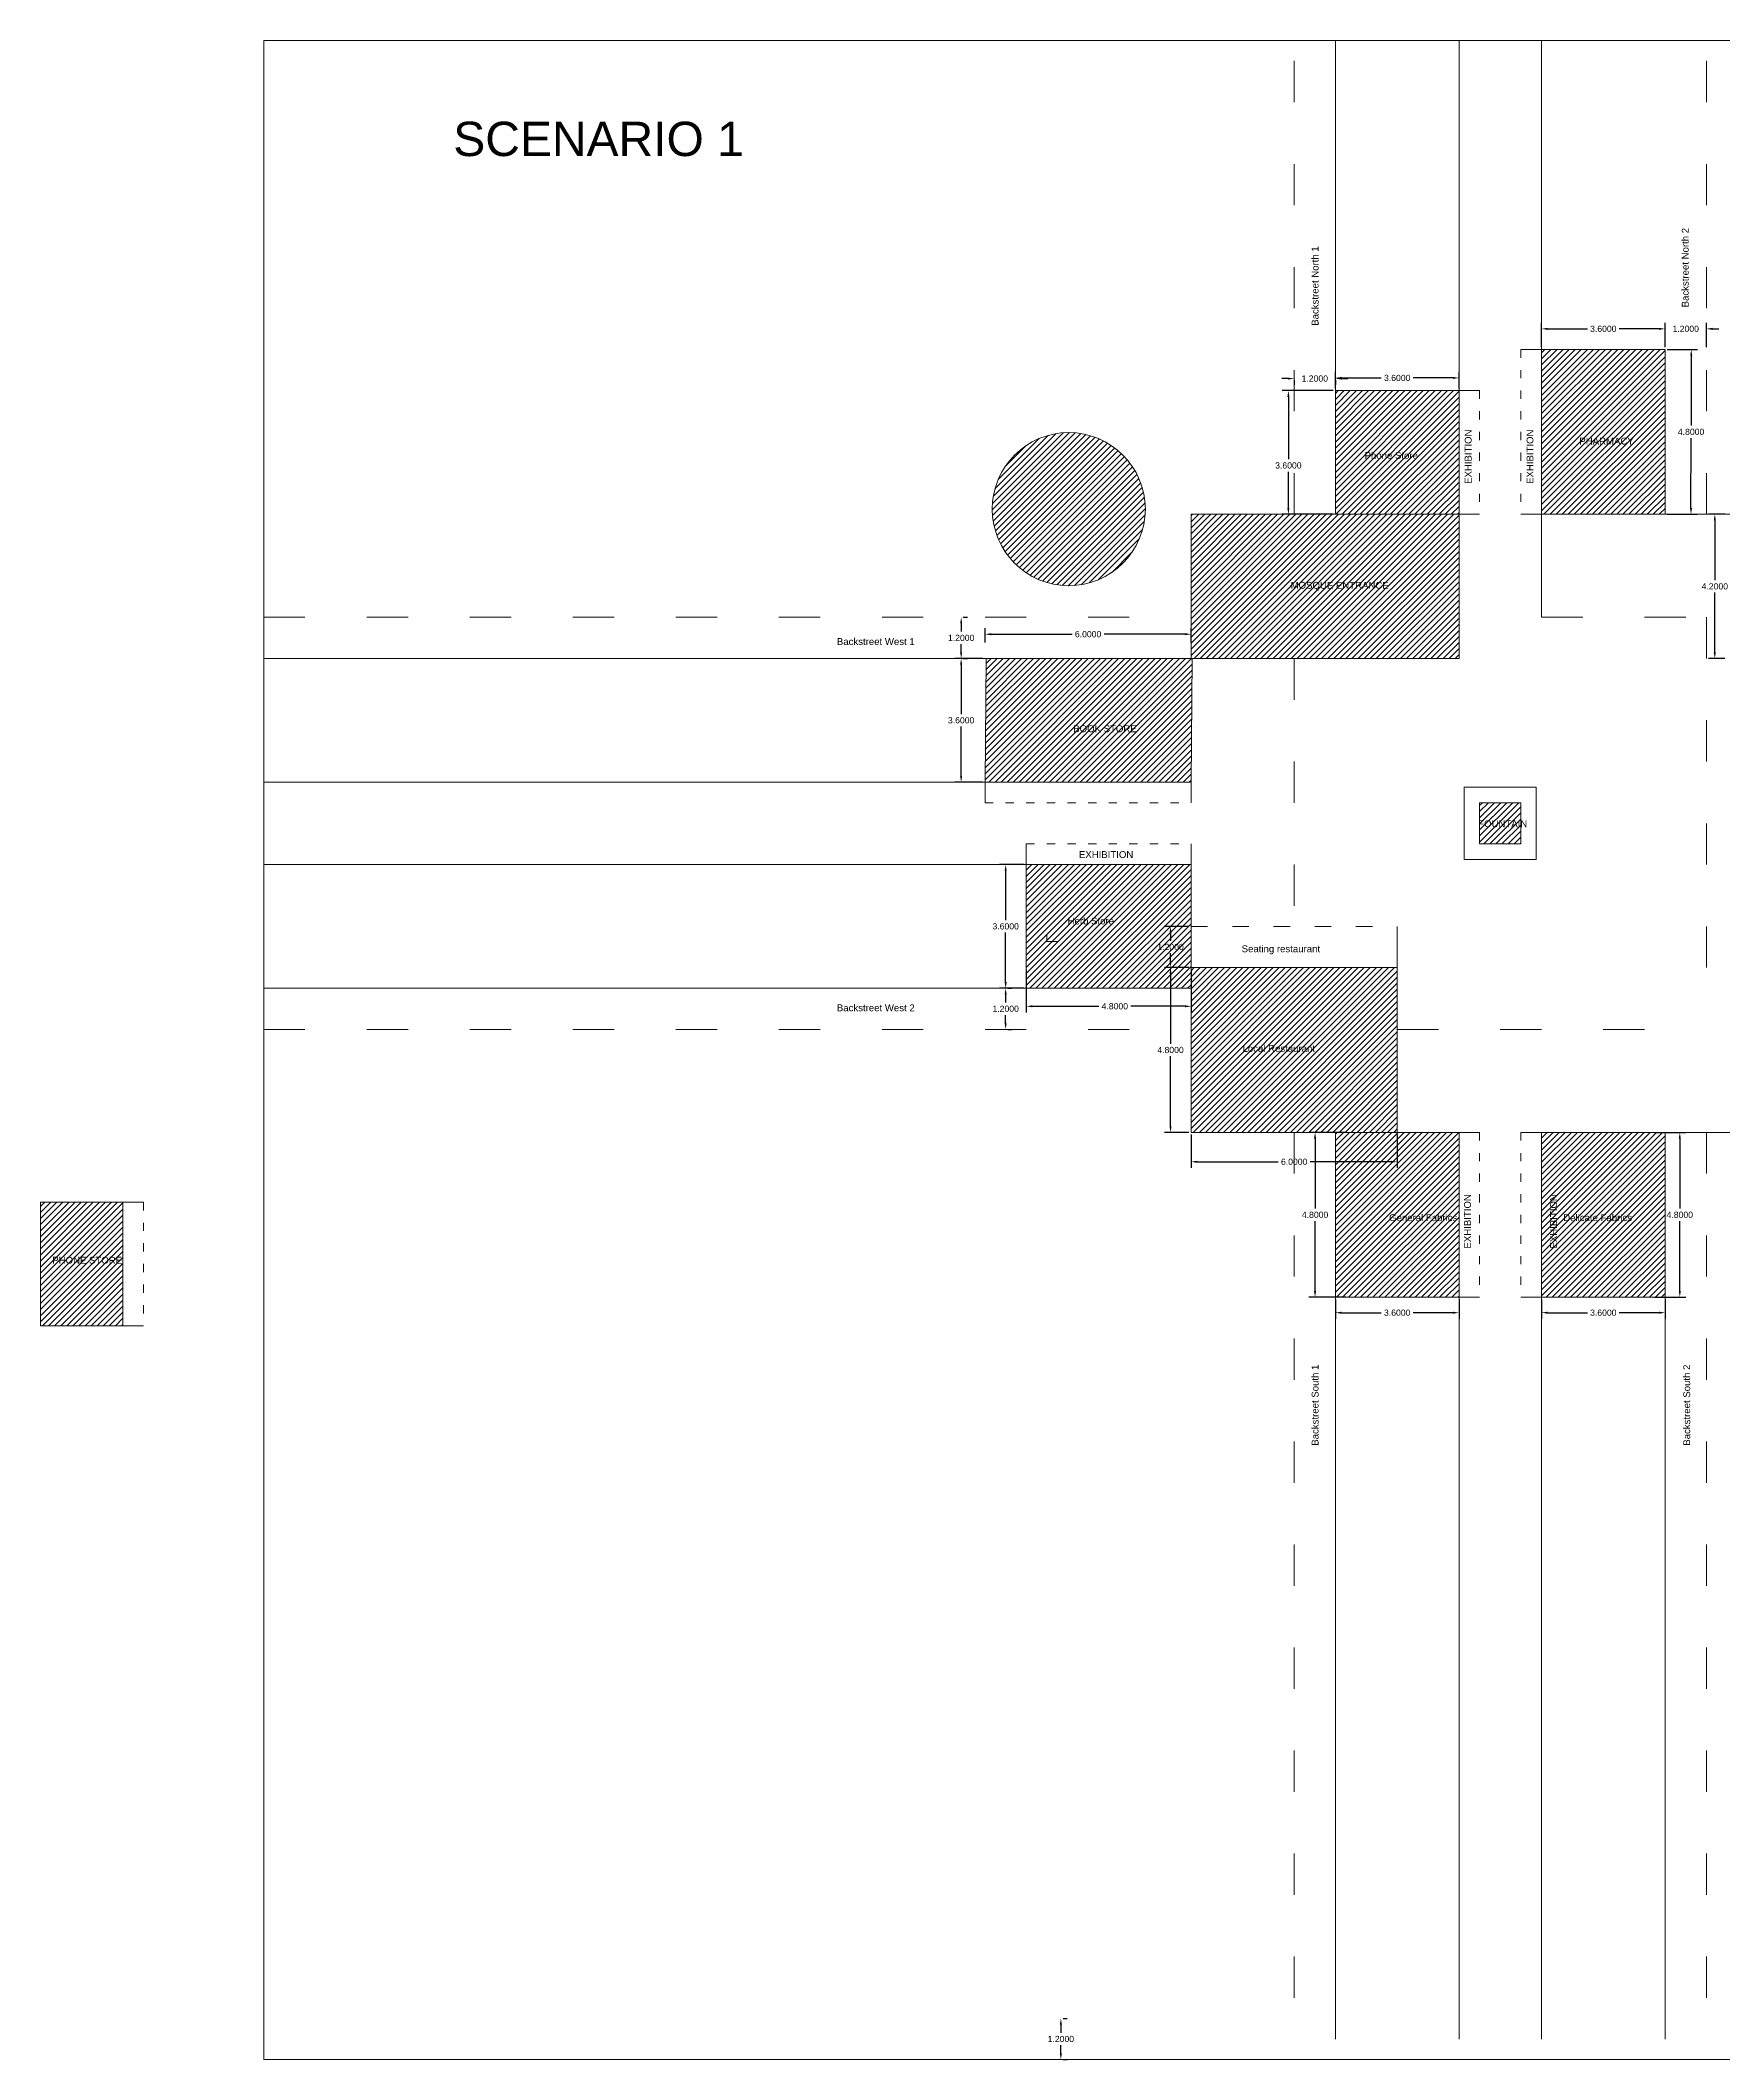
# Model space of a CAD drawing. Header units: inches. Extents: x 164 to 379, y 38 to 328.
# Drawn here: x 164.2 to 213.2, y 62.1 to 120.9 of the extents above; entities that cross this region are included whole.
import ezdxf

# ---------------------------------------------------------------- set-up
doc = ezdxf.new("R2010")
doc.units = ezdxf.units.IN
doc.header["$MEASUREMENT"] = 0
doc.linetypes.add('ACAD_ISO03W100', pattern=[30, 12, -18])
for name, color, linetype, lineweight in [('BoundaryBackstreet', 7, 'ACAD_ISO03W100', 13), ('Fountain', 170, 'Continuous', 13), ('RedCross', 30, 'Continuous', 13), ('Restaurant&Shop', 104, 'Continuous', 13), ('Store', 131, 'Continuous', 13), ('TEXT', 7, 'Continuous', 13), ('Walkway Junction', 7, 'Continuous', 13)]:
    doc.layers.add(name, color=color, linetype=linetype, lineweight=lineweight)
doc.styles.get("Standard").update_dxf_attribs({"font": 'arial.ttf'})
doc.dimstyles.get("Standard").update_dxf_attribs({"dimtxt": 0.18, "dimasz": 0.18, "dimexe": 0.18, "dimexo": 0.0625, "dimgap": 0.09, "dimtad": 0, "dimtih": 1, "dimtoh": 1, "dimdec": 4, "dimzin": 0, "dimdsep": 46, "dimtxsty": 'Standard', "dimcen": 0.09, "dimadec": 0, "dimazin": 0, "dimtfac": 1, "dimtdec": 4, "dimtofl": 0, "dimtmove": 0, "dimatfit": 3, "dimfxl": 0, "dimtolj": 1, "dimtzin": 0, "dimarcsym": 0})

# ---------------------------------------------------------------- blocks, each defined once
blk = doc.blocks.new('A$C40AA3693')
at = {"layer": 'RedCross'}
h = blk.add_hatch(dxfattribs=at)
h.set_pattern_fill('ANSI31', color=256)
h.set_pattern_definition([(45, (-197.71975, -102.92209), (-0.08838835, 0.08838835), [])])
h.paths.add_polyline_path([(0, 4.2), (7.8, 4.2), (7.8, 0), (0, 0)])
blk.add_lwpolyline([(0, 4.2), (7.8, 4.2), (7.8, 0), (0, 0)], close=True, dxfattribs=at)
at = {"layer": 'TEXT', "insert": (2.897, 2.231), "char_height": 0.2, "attachment_point": 1}
blk.add_mtext_dynamic_manual_height_columns('MOSQUE ENTRANCE', width=3.58638, gutter_width=1, heights=[0], dxfattribs=at)
blk = doc.blocks.new('*D8')
at = {"layer": 'Defpoints', "color": 0, "transparency": 16777216}
for p in [(197.72, 93.922), (197.12, 89.122), (197.72, 89.122)]:
    blk.add_point(p, dxfattribs=at)
at = {"layer": 'Restaurant&Shop', "color": 0, "lineweight": -2, "transparency": 16777216}
for p, q in [((197.657, 93.922), (196.94, 93.922)), ((197.12, 93.742), (197.12, 91.704)), ((197.12, 89.302), (197.12, 91.34)), ((197.657, 89.122), (196.94, 89.122))]:
    blk.add_line(p, q, dxfattribs=at)
at = {"layer": 'Restaurant&Shop', "color": 0, "transparency": 16777216}
for points in [[(197.09, 93.742), (197.15, 93.742), (197.12, 93.922)], [(197.09, 89.302), (197.15, 89.302), (197.12, 89.122)]]:
    blk.add_solid(points, dxfattribs=at)
at = {"layer": 'Restaurant&Shop', "color": 0, "transparency": 16777216, "insert": (197.12, 91.522), "char_height": 0.18, "attachment_point": 5}
blk.add_mtext('\\A1;4.8000', dxfattribs=at)
blk = doc.blocks.new('*D9')
at = {"layer": 'Defpoints', "color": 0, "transparency": 16777216}
for p in [(197.72, 89.122), (203.72, 89.122), (203.72, 88.267)]:
    blk.add_point(p, dxfattribs=at)
at = {"layer": 'Restaurant&Shop', "color": 0, "lineweight": -2, "transparency": 16777216}
for p, q in [((197.72, 89.06), (197.72, 88.087)), ((203.72, 89.06), (203.72, 88.087)), ((197.9, 88.267), (200.256, 88.267)), ((203.54, 88.267), (201.184, 88.267))]:
    blk.add_line(p, q, dxfattribs=at)
at = {"layer": 'Restaurant&Shop', "color": 0, "transparency": 16777216}
for points in [[(197.9, 88.297), (197.9, 88.237), (197.72, 88.267)], [(203.54, 88.297), (203.54, 88.237), (203.72, 88.267)]]:
    blk.add_solid(points, dxfattribs=at)
at = {"layer": 'Restaurant&Shop', "color": 0, "transparency": 16777216, "insert": (200.72, 88.267), "char_height": 0.18, "attachment_point": 5}
blk.add_mtext('\\A1;6.0000', dxfattribs=at)
blk = doc.blocks.new('*D10')
at = {"layer": 'Defpoints', "color": 0, "transparency": 16777216}
for p in [(197.72, 95.122), (197.12, 93.922), (197.72, 93.922)]:
    blk.add_point(p, dxfattribs=at)
at = {"layer": 'Restaurant&Shop', "color": 0, "lineweight": -2, "transparency": 16777216}
for p, q in [((197.657, 95.122), (196.94, 95.122)), ((197.12, 94.942), (197.12, 94.704)), ((197.12, 94.102), (197.12, 94.34)), ((197.657, 93.922), (196.94, 93.922))]:
    blk.add_line(p, q, dxfattribs=at)
at = {"layer": 'Restaurant&Shop', "color": 0, "transparency": 16777216}
for points in [[(197.09, 94.942), (197.15, 94.942), (197.12, 95.122)], [(197.09, 94.102), (197.15, 94.102), (197.12, 93.922)]]:
    blk.add_solid(points, dxfattribs=at)
at = {"layer": 'Restaurant&Shop', "color": 0, "transparency": 16777216, "insert": (197.12, 94.522), "char_height": 0.18, "attachment_point": 5}
blk.add_mtext('\\A1;1.2000', dxfattribs=at)
blk = doc.blocks.new('A$C5EA1074B')
at = {"layer": 'Restaurant&Shop'}
h = blk.add_hatch(dxfattribs=at)
h.set_pattern_fill('ANSI31', color=256)
h.set_pattern_definition([(45, (-197.71975, -89.12209), (-0.08838835, 0.08838835), [])])
h.paths.add_polyline_path([(0, 4.8), (6, 4.8), (6, 0), (0, 0)])
at = {"layer": 'Restaurant&Shop', "linetype": 'ACAD_ISO03W100', "ltscale": 0.04}
blk.add_line((0, 6), (6, 6), dxfattribs=at)
at = {"layer": 'Restaurant&Shop'}
for p, q in [((0, 4.8), (0, 6)), ((6, 6), (6, 4.8))]:
    blk.add_line(p, q, dxfattribs=at)
blk.add_lwpolyline([(0, 4.8), (6, 4.8), (6, 0), (0, 0)], close=True, dxfattribs=at)
blk = doc.blocks.new('*D12')
at = {"layer": 'Defpoints', "color": 0, "transparency": 16777216}
for p in [(213.32, 107.122), (212.966, 102.922), (213.32, 102.922)]:
    blk.add_point(p, dxfattribs=at)
at = {"layer": 'Restaurant&Shop', "color": 0, "lineweight": -2, "transparency": 16777216}
for p, q in [((213.257, 107.122), (212.786, 107.122)), ((212.966, 106.942), (212.966, 105.204)), ((212.966, 103.102), (212.966, 104.84)), ((213.257, 102.922), (212.786, 102.922))]:
    blk.add_line(p, q, dxfattribs=at)
at = {"layer": 'Restaurant&Shop', "color": 0, "transparency": 16777216}
for points in [[(212.936, 106.942), (212.996, 106.942), (212.966, 107.122)], [(212.936, 103.102), (212.996, 103.102), (212.966, 102.922)]]:
    blk.add_solid(points, dxfattribs=at)
at = {"layer": 'Restaurant&Shop', "color": 0, "transparency": 16777216, "insert": (212.966, 105.022), "char_height": 0.18, "attachment_point": 5}
blk.add_mtext('\\A1;4.2000', dxfattribs=at)
blk = doc.blocks.new('A$C29A25D2F')
at = {"layer": 'Store'}
h = blk.add_hatch(dxfattribs=at)
h.set_pattern_fill('ANSI31', color=256)
h.set_pattern_definition([(45, (-202.51975, -107.12209), (-0.08838835, 0.08838835), [])])
h.paths.add_polyline_path([(-1.2, 3.6), (2.4, 3.6), (2.4, 0), (-1.2, 0)])
for p, q in [((2.4, 3.6), (3, 3.6)), ((3, 0), (2.4, 0))]:
    blk.add_line(p, q, dxfattribs=at)
at = {"layer": 'Store', "linetype": 'ACAD_ISO03W100', "ltscale": 0.02}
blk.add_line((3, 3.6), (3, 0), dxfattribs=at)
at = {"layer": 'Store'}
blk.add_lwpolyline([(-1.2, 3.6), (2.4, 3.6), (2.4, 0), (-1.2, 0)], close=True, dxfattribs=at)
blk = doc.blocks.new('*D19')
at = {"layer": 'Defpoints', "color": 0, "transparency": 16777216}
for p in [(201.92, 110.722), (205.52, 111.092), (205.52, 110.722)]:
    blk.add_point(p, dxfattribs=at)
at = {"layer": 'Store', "color": 0, "lineweight": -2, "transparency": 16777216}
for p, q in [((201.92, 110.785), (201.92, 111.272)), ((205.52, 110.785), (205.52, 111.272)), ((202.1, 111.092), (203.256, 111.092)), ((205.34, 111.092), (204.183, 111.092))]:
    blk.add_line(p, q, dxfattribs=at)
at = {"layer": 'Store', "color": 0, "transparency": 16777216}
for points in [[(202.1, 111.122), (202.1, 111.062), (201.92, 111.092)], [(205.34, 111.122), (205.34, 111.062), (205.52, 111.092)]]:
    blk.add_solid(points, dxfattribs=at)
at = {"layer": 'Store', "color": 0, "transparency": 16777216, "insert": (203.72, 111.092), "char_height": 0.18, "attachment_point": 5}
blk.add_mtext('\\A1;3.6000', dxfattribs=at)
blk = doc.blocks.new('*D20')
at = {"layer": 'Defpoints', "color": 0, "transparency": 16777216}
for p in [(201.92, 110.722), (200.551, 107.122), (201.92, 107.122)]:
    blk.add_point(p, dxfattribs=at)
at = {"layer": 'Store', "color": 0, "lineweight": -2, "transparency": 16777216}
for p, q in [((201.857, 110.722), (200.371, 110.722)), ((200.551, 110.542), (200.551, 108.726)), ((200.551, 107.302), (200.551, 108.362)), ((201.857, 107.122), (200.371, 107.122))]:
    blk.add_line(p, q, dxfattribs=at)
at = {"layer": 'Store', "color": 0, "transparency": 16777216}
for points in [[(200.521, 110.542), (200.581, 110.542), (200.551, 110.722)], [(200.521, 107.302), (200.581, 107.302), (200.551, 107.122)]]:
    blk.add_solid(points, dxfattribs=at)
at = {"layer": 'Store', "color": 0, "transparency": 16777216, "insert": (200.551, 108.544), "char_height": 0.18, "attachment_point": 5}
blk.add_mtext('\\A1;3.6000', dxfattribs=at)
blk = doc.blocks.new('*D21')
at = {"layer": 'Defpoints', "color": 0, "transparency": 16777216}
for p in [(211.52, 112.522), (207.92, 111.922), (211.52, 111.922)]:
    blk.add_point(p, dxfattribs=at)
at = {"layer": 'Store', "color": 0, "lineweight": -2, "transparency": 16777216}
for p, q in [((207.92, 111.985), (207.92, 112.702)), ((208.1, 112.522), (209.256, 112.522)), ((211.34, 112.522), (210.183, 112.522)), ((211.52, 111.985), (211.52, 112.702))]:
    blk.add_line(p, q, dxfattribs=at)
at = {"layer": 'Store', "color": 0, "transparency": 16777216}
for points in [[(208.1, 112.552), (208.1, 112.492), (207.92, 112.522)], [(211.34, 112.552), (211.34, 112.492), (211.52, 112.522)]]:
    blk.add_solid(points, dxfattribs=at)
at = {"layer": 'Store', "color": 0, "transparency": 16777216, "insert": (209.72, 112.522), "char_height": 0.18, "attachment_point": 5}
blk.add_mtext('\\A1;3.6000', dxfattribs=at)
blk = doc.blocks.new('*D22')
at = {"layer": 'Defpoints', "color": 0, "transparency": 16777216}
for p in [(211.52, 111.922), (211.512, 107.122), (212.273, 107.121)]:
    blk.add_point(p, dxfattribs=at)
at = {"layer": 'Store', "color": 0, "lineweight": -2, "transparency": 16777216}
for p, q in [((211.582, 111.922), (212.46, 111.921)), ((212.28, 111.741), (212.277, 109.704)), ((212.273, 107.301), (212.276, 109.34)), ((211.575, 107.122), (212.453, 107.121))]:
    blk.add_line(p, q, dxfattribs=at)
at = {"layer": 'Store', "color": 0, "transparency": 16777216}
for points in [[(212.25, 111.741), (212.31, 111.741), (212.28, 111.921)], [(212.243, 107.301), (212.303, 107.301), (212.273, 107.121)]]:
    blk.add_solid(points, dxfattribs=at)
at = {"layer": 'Store', "color": 0, "transparency": 16777216, "insert": (212.276, 109.522), "char_height": 0.18, "attachment_point": 5}
blk.add_mtext('\\A1;4.8000', dxfattribs=at)
blk = doc.blocks.new('*D23')
at = {"layer": 'Defpoints', "color": 0, "transparency": 16777216}
for p in [(212.72, 112.522), (211.52, 111.922), (212.72, 111.922)]:
    blk.add_point(p, dxfattribs=at)
at = {"layer": 'Store', "color": 0, "lineweight": -2, "transparency": 16777216}
for p, q in [((211.34, 112.522), (211.16, 112.522)), ((211.52, 111.985), (211.52, 112.702)), ((212.72, 111.985), (212.72, 112.702)), ((212.9, 112.522), (213.08, 112.522))]:
    blk.add_line(p, q, dxfattribs=at)
at = {"layer": 'Store', "color": 0, "transparency": 16777216}
for points in [[(211.34, 112.552), (211.34, 112.492), (211.52, 112.522)], [(212.9, 112.552), (212.9, 112.492), (212.72, 112.522)]]:
    blk.add_solid(points, dxfattribs=at)
at = {"layer": 'Store', "color": 0, "transparency": 16777216, "insert": (212.12, 112.522), "char_height": 0.18, "attachment_point": 5}
blk.add_mtext('\\A1;1.2000', dxfattribs=at)
blk = doc.blocks.new('*D24')
at = {"layer": 'Defpoints', "color": 0, "transparency": 16777216}
for p in [(191.72, 102.922), (191.024, 99.322), (191.72, 99.322)]:
    blk.add_point(p, dxfattribs=at)
at = {"layer": 'Store', "color": 0, "lineweight": -2, "transparency": 16777216}
for p, q in [((191.657, 102.922), (190.844, 102.922)), ((191.024, 102.742), (191.024, 101.304)), ((191.024, 99.502), (191.024, 100.94)), ((191.657, 99.322), (190.844, 99.322))]:
    blk.add_line(p, q, dxfattribs=at)
at = {"layer": 'Store', "color": 0, "transparency": 16777216}
for points in [[(190.994, 102.742), (191.054, 102.742), (191.024, 102.922)], [(190.994, 99.502), (191.054, 99.502), (191.024, 99.322)]]:
    blk.add_solid(points, dxfattribs=at)
at = {"layer": 'Store', "color": 0, "transparency": 16777216, "insert": (191.024, 101.122), "char_height": 0.18, "attachment_point": 5}
blk.add_mtext('\\A1;3.6000', dxfattribs=at)
blk = doc.blocks.new('*D25')
at = {"layer": 'Defpoints', "color": 0, "transparency": 16777216}
for p in [(197.72, 103.63), (191.72, 103.322), (197.72, 103.322)]:
    blk.add_point(p, dxfattribs=at)
at = {"layer": 'Store', "color": 0, "lineweight": -2, "transparency": 16777216}
for p, q in [((191.72, 103.385), (191.72, 103.81)), ((191.9, 103.63), (194.256, 103.63)), ((197.54, 103.63), (195.184, 103.63)), ((197.72, 103.385), (197.72, 103.81))]:
    blk.add_line(p, q, dxfattribs=at)
at = {"layer": 'Store', "color": 0, "transparency": 16777216}
for points in [[(191.9, 103.66), (191.9, 103.6), (191.72, 103.63)], [(197.54, 103.66), (197.54, 103.6), (197.72, 103.63)]]:
    blk.add_solid(points, dxfattribs=at)
at = {"layer": 'Store', "color": 0, "transparency": 16777216, "insert": (194.72, 103.63), "char_height": 0.18, "attachment_point": 5}
blk.add_mtext('\\A1;6.0000', dxfattribs=at)
blk = doc.blocks.new('A$C54F82CA7')
at = {"layer": 'Store'}
h = blk.add_hatch(dxfattribs=at)
h.set_pattern_fill('ANSI31', color=256)
h.set_pattern_definition([(45, (-191.71975, -99.32209), (-0.08838835, 0.08838835), [])])
h.paths.add_polyline_path([(0.029, 4.2), (6.029, 4.2), (6, 0.6), (0, 0.6)])
for p, q in [((0, 0.6), (0, 0)), ((6, 0.6), (6, 0))]:
    blk.add_line(p, q, dxfattribs=at)
at = {"layer": 'Store', "linetype": 'ACAD_ISO03W100', "ltscale": 0.02}
blk.add_line((0, 0), (6, 0), dxfattribs=at)
at = {"layer": 'Store'}
blk.add_lwpolyline([(0.029, 4.2), (6.029, 4.2), (6, 0.6), (0, 0.6)], close=True, dxfattribs=at)
at = {"layer": 'TEXT', "insert": (2.568, 2.255), "char_height": 0.2, "attachment_point": 1}
blk.add_mtext_dynamic_manual_height_columns('BOOK STORE', width=3.58638, gutter_width=1, heights=[0], dxfattribs=at)
blk = doc.blocks.new('A$C4CCC1A8E')
at = {"layer": 'Store'}
h = blk.add_hatch(dxfattribs=at)
h.set_pattern_fill('ANSI31', color=256)
h.set_pattern_definition([(45, (-192.91975, -93.92209), (-0.08838835, 0.08838835), [])])
h.paths.add_polyline_path([(4.8, 2.4), (0, 2.4), (0, -1.2), (4.8, -1.2)])
at = {"layer": 'Store', "linetype": 'ACAD_ISO03W100', "ltscale": 0.02}
blk.add_line((0, 3), (4.8, 3), dxfattribs=at)
at = {"layer": 'Store'}
for p, q in [((0, 3), (0, 2.4)), ((4.8, 3), (4.8, 2.4))]:
    blk.add_line(p, q, dxfattribs=at)
blk.add_lwpolyline([(4.8, 2.4), (0, 2.4), (0, -1.2), (4.8, -1.2)], close=True, dxfattribs=at)
at = {"layer": 'TEXT', "insert": (1.533, 2.791), "char_height": 0.2, "attachment_point": 1}
blk.add_mtext_dynamic_manual_height_columns('EXHIBITION', width=3.58638, gutter_width=1, heights=[0], dxfattribs=at)
blk = doc.blocks.new('*D28')
at = {"layer": 'Defpoints', "color": 0, "transparency": 16777216}
for p in [(192.92, 96.922), (192.32, 93.322), (192.92, 93.322)]:
    blk.add_point(p, dxfattribs=at)
at = {"layer": 'Store', "color": 0, "lineweight": -2, "transparency": 16777216}
for p, q in [((192.857, 96.922), (192.14, 96.922)), ((192.32, 96.742), (192.32, 95.304)), ((192.32, 93.502), (192.32, 94.94)), ((192.857, 93.322), (192.14, 93.322))]:
    blk.add_line(p, q, dxfattribs=at)
at = {"layer": 'Store', "color": 0, "transparency": 16777216}
for points in [[(192.29, 96.742), (192.35, 96.742), (192.32, 96.922)], [(192.29, 93.502), (192.35, 93.502), (192.32, 93.322)]]:
    blk.add_solid(points, dxfattribs=at)
at = {"layer": 'Store', "color": 0, "transparency": 16777216, "insert": (192.32, 95.122), "char_height": 0.18, "attachment_point": 5}
blk.add_mtext('\\A1;3.6000', dxfattribs=at)
blk = doc.blocks.new('*D29')
at = {"layer": 'Defpoints', "color": 0, "transparency": 16777216}
for p in [(192.92, 93.922), (197.72, 93.922), (197.72, 92.795)]:
    blk.add_point(p, dxfattribs=at)
at = {"layer": 'Store', "color": 0, "lineweight": -2, "transparency": 16777216}
for p, q in [((192.92, 93.86), (192.92, 92.615)), ((197.72, 93.86), (197.72, 92.615)), ((193.1, 92.795), (195.031, 92.795)), ((197.54, 92.795), (195.965, 92.795))]:
    blk.add_line(p, q, dxfattribs=at)
at = {"layer": 'Store', "color": 0, "transparency": 16777216}
for points in [[(193.1, 92.825), (193.1, 92.765), (192.92, 92.795)], [(197.54, 92.825), (197.54, 92.765), (197.72, 92.795)]]:
    blk.add_solid(points, dxfattribs=at)
at = {"layer": 'Store', "color": 0, "transparency": 16777216, "insert": (195.498, 92.795), "char_height": 0.18, "attachment_point": 5}
blk.add_mtext('\\A1;4.8000', dxfattribs=at)
blk = doc.blocks.new('*D30')
at = {"layer": 'Defpoints', "color": 0, "transparency": 16777216}
for p in [(201.92, 84.322), (205.52, 84.322), (205.52, 83.872)]:
    blk.add_point(p, dxfattribs=at)
at = {"layer": 'Store', "color": 0, "lineweight": -2, "transparency": 16777216}
for p, q in [((201.92, 84.26), (201.92, 83.692)), ((205.52, 84.26), (205.52, 83.692)), ((202.1, 83.872), (203.256, 83.872)), ((205.34, 83.872), (204.183, 83.872))]:
    blk.add_line(p, q, dxfattribs=at)
at = {"layer": 'Store', "color": 0, "transparency": 16777216}
for points in [[(202.1, 83.902), (202.1, 83.842), (201.92, 83.872)], [(205.34, 83.902), (205.34, 83.842), (205.52, 83.872)]]:
    blk.add_solid(points, dxfattribs=at)
at = {"layer": 'Store', "color": 0, "transparency": 16777216, "insert": (203.72, 83.872), "char_height": 0.18, "attachment_point": 5}
blk.add_mtext('\\A1;3.6000', dxfattribs=at)
blk = doc.blocks.new('*D31')
at = {"layer": 'Defpoints', "color": 0, "transparency": 16777216}
for p in [(201.328, 89.122), (202.287, 89.122), (202.287, 84.322)]:
    blk.add_point(p, dxfattribs=at)
at = {"layer": 'Store', "color": 0, "lineweight": -2, "transparency": 16777216}
for p, q in [((202.224, 89.122), (201.148, 89.122)), ((201.328, 88.942), (201.328, 86.904)), ((201.328, 84.502), (201.328, 86.54)), ((202.224, 84.322), (201.148, 84.322))]:
    blk.add_line(p, q, dxfattribs=at)
at = {"layer": 'Store', "color": 0, "transparency": 16777216}
for points in [[(201.298, 88.942), (201.358, 88.942), (201.328, 89.122)], [(201.298, 84.502), (201.358, 84.502), (201.328, 84.322)]]:
    blk.add_solid(points, dxfattribs=at)
at = {"layer": 'Store', "color": 0, "transparency": 16777216, "insert": (201.328, 86.722), "char_height": 0.18, "attachment_point": 5}
blk.add_mtext('\\A1;4.8000', dxfattribs=at)
blk = doc.blocks.new('*D34')
at = {"layer": 'Defpoints', "color": 0, "transparency": 16777216}
for p in [(207.92, 84.322), (211.52, 84.322), (207.92, 83.872)]:
    blk.add_point(p, dxfattribs=at)
at = {"layer": 'Store', "color": 0, "lineweight": -2, "transparency": 16777216}
for p, q in [((207.92, 84.26), (207.92, 83.692)), ((211.52, 84.26), (211.52, 83.692)), ((208.1, 83.872), (209.256, 83.872)), ((211.34, 83.872), (210.183, 83.872))]:
    blk.add_line(p, q, dxfattribs=at)
at = {"layer": 'Store', "color": 0, "transparency": 16777216}
for points in [[(208.1, 83.902), (208.1, 83.842), (207.92, 83.872)], [(211.34, 83.902), (211.34, 83.842), (211.52, 83.872)]]:
    blk.add_solid(points, dxfattribs=at)
at = {"layer": 'Store', "color": 0, "transparency": 16777216, "insert": (209.72, 83.872), "char_height": 0.18, "attachment_point": 5}
blk.add_mtext('\\A1;3.6000', dxfattribs=at)
blk = doc.blocks.new('*D33')
at = {"layer": 'Defpoints', "color": 0, "transparency": 16777216}
for p in [(211.153, 89.122), (211.947, 89.122), (211.153, 84.322)]:
    blk.add_point(p, dxfattribs=at)
at = {"layer": 'Store', "color": 0, "lineweight": -2, "transparency": 16777216}
for p, q in [((211.215, 89.122), (212.127, 89.122)), ((211.947, 88.942), (211.947, 86.904)), ((211.947, 84.502), (211.947, 86.54)), ((211.215, 84.322), (212.127, 84.322))]:
    blk.add_line(p, q, dxfattribs=at)
at = {"layer": 'Store', "color": 0, "transparency": 16777216}
for points in [[(211.917, 88.942), (211.977, 88.942), (211.947, 89.122)], [(211.917, 84.502), (211.977, 84.502), (211.947, 84.322)]]:
    blk.add_solid(points, dxfattribs=at)
at = {"layer": 'Store', "color": 0, "transparency": 16777216, "insert": (211.947, 86.722), "char_height": 0.18, "attachment_point": 5}
blk.add_mtext('\\A1;4.8000', dxfattribs=at)
blk = doc.blocks.new('*D52')
at = {"layer": 'Defpoints', "color": 0, "transparency": 16777216}
for p in [(191.024, 104.122), (191.024, 104.122), (191.024, 102.922)]:
    blk.add_point(p, dxfattribs=at)
at = {"layer": 'Store', "color": 0, "lineweight": -2, "transparency": 16777216}
for p, q in [((191.086, 104.122), (191.204, 104.122)), ((191.024, 103.942), (191.024, 103.704)), ((191.024, 103.102), (191.024, 103.34)), ((191.086, 102.922), (191.204, 102.922))]:
    blk.add_line(p, q, dxfattribs=at)
at = {"layer": 'Store', "color": 0, "transparency": 16777216}
for points in [[(190.994, 103.942), (191.054, 103.942), (191.024, 104.122)], [(190.994, 103.102), (191.054, 103.102), (191.024, 102.922)]]:
    blk.add_solid(points, dxfattribs=at)
at = {"layer": 'Store', "color": 0, "transparency": 16777216, "insert": (191.024, 103.522), "char_height": 0.18, "attachment_point": 5}
blk.add_mtext('\\A1;1.2000', dxfattribs=at)
blk = doc.blocks.new('*D53')
at = {"layer": 'Defpoints', "color": 0, "transparency": 16777216}
for p in [(193.927, 63.322), (193.927, 63.322), (193.927, 62.122)]:
    blk.add_point(p, dxfattribs=at)
at = {"layer": 'Store', "color": 0, "lineweight": -2, "transparency": 16777216}
for p, q in [((193.927, 63.142), (193.927, 62.904)), ((193.99, 63.322), (194.107, 63.322)), ((193.927, 62.302), (193.927, 62.54)), ((193.99, 62.122), (194.107, 62.122))]:
    blk.add_line(p, q, dxfattribs=at)
at = {"layer": 'Store', "color": 0, "transparency": 16777216}
for points in [[(193.897, 63.142), (193.957, 63.142), (193.927, 63.322)], [(193.897, 62.302), (193.957, 62.302), (193.927, 62.122)]]:
    blk.add_solid(points, dxfattribs=at)
at = {"layer": 'Store', "color": 0, "transparency": 16777216, "insert": (193.927, 62.722), "char_height": 0.18, "attachment_point": 5}
blk.add_mtext('\\A1;1.2000', dxfattribs=at)
blk = doc.blocks.new('*D54')
at = {"layer": 'Defpoints', "color": 0, "transparency": 16777216}
for p in [(192.32, 93.322), (192.32, 93.322), (192.32, 92.122)]:
    blk.add_point(p, dxfattribs=at)
at = {"layer": 'Store', "color": 0, "lineweight": -2, "transparency": 16777216}
for p, q in [((192.32, 93.142), (192.32, 92.904)), ((192.382, 93.322), (192.5, 93.322)), ((192.32, 92.302), (192.32, 92.54)), ((192.382, 92.122), (192.5, 92.122))]:
    blk.add_line(p, q, dxfattribs=at)
at = {"layer": 'Store', "color": 0, "transparency": 16777216}
for points in [[(192.29, 93.142), (192.35, 93.142), (192.32, 93.322)], [(192.29, 92.302), (192.35, 92.302), (192.32, 92.122)]]:
    blk.add_solid(points, dxfattribs=at)
at = {"layer": 'Store', "color": 0, "transparency": 16777216, "insert": (192.32, 92.722), "char_height": 0.18, "attachment_point": 5}
blk.add_mtext('\\A1;1.2000', dxfattribs=at)
blk = doc.blocks.new('*D55')
at = {"layer": 'Defpoints', "color": 0, "transparency": 16777216}
for p in [(200.72, 111.092), (200.72, 111.074), (201.92, 111.092)]:
    blk.add_point(p, dxfattribs=at)
at = {"layer": 'TEXT', "color": 0, "lineweight": -2, "transparency": 16777216}
for p, q in [((200.54, 111.074), (200.36, 111.074)), ((200.72, 111.029), (200.72, 110.894)), ((201.92, 111.029), (201.92, 110.894)), ((202.1, 111.074), (202.28, 111.074))]:
    blk.add_line(p, q, dxfattribs=at)
at = {"layer": 'TEXT', "color": 0, "transparency": 16777216}
for points in [[(200.54, 111.104), (200.54, 111.044), (200.72, 111.074)], [(202.1, 111.104), (202.1, 111.044), (201.92, 111.074)]]:
    blk.add_solid(points, dxfattribs=at)
at = {"layer": 'TEXT', "color": 0, "transparency": 16777216, "insert": (201.32, 111.074), "char_height": 0.18, "attachment_point": 5}
blk.add_mtext('\\A1;1.2000', dxfattribs=at)

msp = doc.modelspace()

# ---------------------------------------------------------------- hatches: boundary and pattern name
at = {"layer": 'Fountain', "true_color": 0xf4ee51}
h = msp.add_hatch(dxfattribs=at)
h.set_pattern_fill('ANSI31', color=41)
edge = h.paths.add_edge_path()
edge.add_arc((194.15769, 107.27196), 2.22894, 0, 360)
at = {"layer": 'Fountain'}
h = msp.add_hatch(dxfattribs=at)
h.set_pattern_fill('ANSI31', color=256)
h.set_pattern_definition([(45, (-1.2, -1.2), (-0.08838835, 0.08838835), [])])
h.paths.add_polyline_path([(206.11975, 97.52209), (207.31975, 97.52209), (207.31975, 98.72209), (206.11975, 98.72209)])
at = {"layer": 'Store'}
h = msp.add_hatch(dxfattribs=at)
h.set_pattern_fill('ANSI31', color=256)
h.set_pattern_definition([(45, (-0.6, 0), (-0.08838835, 0.08838835), [])])
h.paths.add_polyline_path([(211.51975, 111.92209), (207.91975, 111.92209), (207.91975, 107.12209), (211.51975, 107.12209)])
h = msp.add_hatch(dxfattribs=at)
h.set_pattern_fill('ANSI31', color=256)
h.set_pattern_definition([(45, (0.6, 0), (-0.08838835, 0.08838835), [])])
h.paths.add_polyline_path([(205.51975, 89.12209), (201.91975, 89.12209), (201.91975, 84.32209), (205.51975, 84.32209)])
h = msp.add_hatch(dxfattribs=at)
h.set_pattern_fill('ANSI31', color=256)
h.set_pattern_definition([(45, (6, 4e-13), (-0.08838835, 0.08838835), [])])
h.paths.add_polyline_path([(207.91975, 89.12209), (211.51975, 89.12209), (211.51975, 84.32209), (207.91975, 84.32209)])
h = msp.add_hatch(dxfattribs=at)
h.set_pattern_fill('ANSI31', color=256)
h.set_pattern_definition([(45, (-38.3031, -23.62942), (-0.08838835, 0.08838835), [])])
h.paths.add_polyline_path([(164.21664, 87.09268), (166.61664, 87.09268), (166.61664, 83.49268), (164.21664, 83.49268)])

# ---------------------------------------------------------------- linework, layer by layer
at = {"layer": 'BoundaryBackstreet', "ltscale": 0.1}
for p, q in [((200.71975, 107.12209), (200.71975, 120.92209)), ((212.71975, 107.12209), (212.71975, 120.92209)), ((170.71975, 104.12209), (197.71975, 104.12209)), ((207.91975, 104.12209), (212.71975, 104.12209)), ((207.91975, 104.12209), (212.71975, 104.12209)), ((212.71975, 104.12209), (212.71975, 92.12209)), ((200.71975, 102.92209), (200.71975, 95.12356)), ((170.71975, 92.12209), (197.71975, 92.12209)), ((203.71975, 92.12209), (212.71975, 92.12209)), ((200.71975, 89.12209), (200.71975, 62.72209)), ((212.71975, 89.12209), (212.71975, 62.72209))]:
    msp.add_line(p, q, dxfattribs=at)
at = {"layer": 'Fountain'}
msp.add_lwpolyline([(205.66975, 97.07209), (205.66975, 99.17209), (207.76975, 99.17209), (207.76975, 97.07209)], close=True, dxfattribs=at)
msp.add_lwpolyline([(206.11975, 97.52209), (206.11975, 98.72209), (207.31975, 98.72209), (207.31975, 97.52209), (206.11975, 97.52209)], dxfattribs=at)
at = {"layer": 'Fountain', "color": 41, "true_color": 0xf4ee51}
msp.add_circle((194.15769, 107.27196), 2.22894, dxfattribs=at)
at = {"layer": 'Store'}
for p, q in [((207.31975, 111.92209), (211.51975, 111.92209)), ((200.81797, 107.12209), (200.21797, 107.12209)), ((207.31975, 107.12209), (211.51975, 107.12209)), ((204.91975, 89.12209), (205.51975, 89.12209)), ((206.11975, 89.12209), (205.51975, 89.12209)), ((207.31975, 89.12209), (207.91975, 89.12209)), ((166.61664, 87.09268), (167.21664, 87.09268)), ((206.11975, 84.32209), (205.51975, 84.32209)), ((207.31975, 84.32209), (207.91975, 84.32209)), ((167.21664, 83.49268), (166.61664, 83.49268))]:
    msp.add_line(p, q, dxfattribs=at)
at = {"layer": 'Store', "linetype": 'ACAD_ISO03W100', "ltscale": 0.02}
for p, q in [((207.31975, 111.92209), (207.31975, 107.12209)), ((206.11975, 89.12209), (206.11975, 84.32209)), ((207.31975, 89.12209), (207.31975, 84.32209)), ((167.21664, 87.09268), (167.21664, 83.49268))]:
    msp.add_line(p, q, dxfattribs=at)
at = {"layer": 'Store'}
for points in [[(211.51975, 111.92209), (207.91975, 111.92209), (207.91975, 107.12209), (211.51975, 107.12209)], [(205.51975, 89.12209), (201.91975, 89.12209), (201.91975, 84.32209), (205.51975, 84.32209)], [(207.91975, 89.12209), (211.51975, 89.12209), (211.51975, 84.32209), (207.91975, 84.32209)], [(164.21664, 87.09268), (166.61664, 87.09268), (166.61664, 83.49268), (164.21664, 83.49268)]]:
    msp.add_lwpolyline(points, close=True, dxfattribs=at)
at = {"layer": 'TEXT'}
for p, q in [((192.91975, 96.92209), (192.91975, 93.32209)), ((193.51975, 94.67849), (193.51975, 94.89697)), ((193.82789, 94.67849), (193.51975, 94.67849))]:
    msp.add_line(p, q, dxfattribs=at)
msp.add_lwpolyline([(170.71975, 120.92209), (273.91975, 120.92209), (273.91975, 62.12209), (170.71975, 62.12209)], close=True, dxfattribs=at)
at = {"layer": 'Walkway Junction'}
for p, q in [((201.91975, 120.92209), (201.91975, 110.72209)), ((205.51975, 120.92209), (205.51975, 110.72209)), ((207.91975, 120.92209), (207.91975, 111.92209)), ((197.71975, 107.12209), (205.51975, 107.12209)), ((207.91975, 107.12209), (215.71975, 107.12209)), ((207.91975, 107.12209), (207.91975, 104.12209)), ((170.71975, 102.92251), (197.71975, 102.92251)), ((170.71975, 99.32209), (191.71975, 99.32209)), ((170.71975, 96.92209), (192.91975, 96.92209)), ((170.71975, 93.32209), (197.71975, 93.32209)), ((197.71975, 89.12209), (205.51975, 89.12209)), ((201.91975, 89.12209), (201.91975, 62.72209)), ((207.91975, 89.12209), (215.71975, 89.12209)), ((205.51975, 84.32209), (205.51975, 62.72209)), ((207.91975, 84.32209), (207.91975, 62.72209)), ((211.51975, 84.32209), (211.51975, 62.72209))]:
    msp.add_line(p, q, dxfattribs=at)

# ---------------------------------------------------------------- block references
at = {"layer": 'Fountain'}
for name, p in [('A$C29A25D2F', (203.11975, 107.12209)), ('A$C40AA3693', (197.71975, 102.92209)), ('A$C54F82CA7', (191.71975, 98.72209)), ('A$C4CCC1A8E', (192.91975, 94.52209)), ('A$C5EA1074B', (197.71975, 89.12209))]:
    msp.add_blockref(name, p, dxfattribs=at)

# ---------------------------------------------------------------- texts
at = {"layer": 'TEXT'}
for s, width, insert, char_height, attachment_point in [('SCENARIO 1', 10.6688527, (176.23676, 118.5536), 1, 1), ('Phone Store', 3.5863752, (202.76907, 108.93593), 0.2, 1), ('PHARMACY', 3.5863752, (209.02236, 109.3538), 0.2, 1), ('Backstreet West 1', 3.5863752, (187.40566, 103.51541), 0.2, 1), ('FOUNTAIN', 3.5863752, (206.07856, 98.21031), 0.2, 1), ('Herb Store', 3.5863752, (194.1231, 95.37852), 0.2, 1), ('Seating restaurant', 3.5863752, (199.19114, 94.56983), 0.2, 1), ('Backstreet West 2', 3.5863752, (187.40566, 92.85), 0.2, 1), ('Local Restaurant', 3.5863752, (199.21502, 91.66755), 0.2, 1), ('General Fabrics', 3.5863752, (203.48301, 86.73952), 0.2, 1), ('Delicate Fabrics', 3.5863752, (210.55648, 86.73952), 0.2, 3), ('PHONE STORE', 3.5863752, (164.56208, 85.4995), 0.2, 1)]:
    msp.add_mtext_dynamic_manual_height_columns(s, width=width, gutter_width=1, heights=[0], dxfattribs=dict(at, insert=insert, char_height=char_height, attachment_point=attachment_point))
at = {"layer": 'TEXT', "char_height": 0.2, "rotation": 90}
for s, insert, attachment_point in [('Backstreet North 2', (212.00407, 113.14791), 1), ('Backstreet North 1', (201.22872, 112.61293), 1), ('EXHIBITION', (205.68556, 108.00614), 1), ('EXHIBITION', (207.48556, 108.00614), 1), ('EXHIBITION', (205.66613, 85.74094), 1), ('EXHIBITION', (208.37336, 85.74094), 7), ('Backstreet South 1', (201.22872, 79.99993), 1), ('Backstreet South 2', (212.04884, 79.99993), 1)]:
    msp.add_mtext_dynamic_manual_height_columns(s, width=3.5863752, gutter_width=1, heights=[0], dxfattribs=dict(at, insert=insert, attachment_point=attachment_point))

# ---------------------------------------------------------------- dimensions: what is measured, and where the dimension line sits
at = {"layer": 'Restaurant&Shop'}
for p1, p2, distance, picture, middle in [((213.31975, 107.12209), (213.31975, 102.92209), -0.35408, '*D12', (212.96566, 105.02209)), ((197.71975, 95.12209), (197.71975, 93.92209), -0.6, '*D10', (197.11975, 94.52209)), ((197.71975, 93.92209), (197.71975, 89.12209), -0.6, '*D8', (197.11975, 91.52209)), ((197.71975, 89.12209), (203.71975, 89.12209), -0.85545, '*D9', (200.71975, 88.26664))]:
    dim = msp.add_aligned_dim(p1=p1, p2=p2, distance=distance, dimstyle='Standard', dxfattribs=at)
    dim.commit()
    dim.dimension.update_dxf_attribs({"geometry": picture, "text_midpoint": middle})
at = {"layer": 'Store'}
for p1, p2, distance, picture, middle in [((207.91975, 111.92209), (211.51975, 111.92209), 0.6, '*D21', (209.71975, 112.52209)), ((211.51975, 111.92209), (212.71975, 111.92209), 0.6, '*D23', (212.11975, 112.52209)), ((201.91975, 110.72209), (205.51975, 110.72209), 0.36987, '*D19', (203.71975, 111.09196)), ((191.0239, 102.92209), (191.0239, 104.12209), 0, '*D52', (191.0239, 103.52209)), ((191.71975, 103.32209), (197.71975, 103.32209), 0.30765, '*D25', (194.71975, 103.62974)), ((191.71975, 102.92209), (191.71975, 99.32209), -0.69585, '*D24', (191.0239, 101.12209)), ((192.91975, 96.92209), (192.91975, 93.32209), -0.6, '*D28', (192.31975, 95.12209)), ((192.31975, 92.12209), (192.31975, 93.32209), 0, '*D54', (192.31975, 92.72209)), ((201.91975, 84.32209), (205.51975, 84.32209), -0.45057, '*D30', (203.71975, 83.87152)), ((211.51975, 84.32209), (207.91975, 84.32209), 0.45057, '*D34', (209.71975, 83.87152)), ((193.92736, 62.12209), (193.92736, 63.32209), 0, '*D53', (193.92736, 62.72209))]:
    dim = msp.add_aligned_dim(p1=p1, p2=p2, distance=distance, dimstyle='Standard', dxfattribs=at)
    dim.commit()
    dim.dimension.update_dxf_attribs({"geometry": picture, "text_midpoint": middle})
for base, p1, p2, angle, picture, middle in [((212.27261, 107.12088), (211.51975, 111.92209), (211.51208, 107.12209), 269.9084359, '*D22', (212.27645, 109.52209)), ((200.5514, 107.12209), (201.91975, 110.72209), (201.91975, 107.12209), 270, '*D20', (200.5514, 108.54403)), ((197.71975, 92.79527), (192.91975, 93.92209), (197.71975, 93.92209), 0, '*D29', (195.4981, 92.79527)), ((201.32753, 89.12209), (202.28698, 84.32209), (202.28698, 89.12209), 90, '*D31', (201.32753, 86.72209)), ((211.94691, 89.12209), (211.15251, 84.32209), (211.15251, 89.12209), 90, '*D33', (211.94691, 86.72209))]:
    dim = msp.add_linear_dim(base=base, p1=p1, p2=p2, angle=angle, dimstyle='Standard', dxfattribs=at)
    dim.commit()
    dim.dimension.update_dxf_attribs({"geometry": picture, "text_midpoint": middle, "dimtype": 161})
at = {"layer": 'TEXT'}
dim = msp.add_linear_dim(base=(200.71975, 111.07446), p1=(201.91975, 111.09196), p2=(200.71975, 111.09196), dimstyle='Standard', dxfattribs=at)
dim.commit()
dim.dimension.update_dxf_attribs({"geometry": '*D55', "text_midpoint": (201.31975, 111.07446)})

doc.saveas('drawing.dxf')
